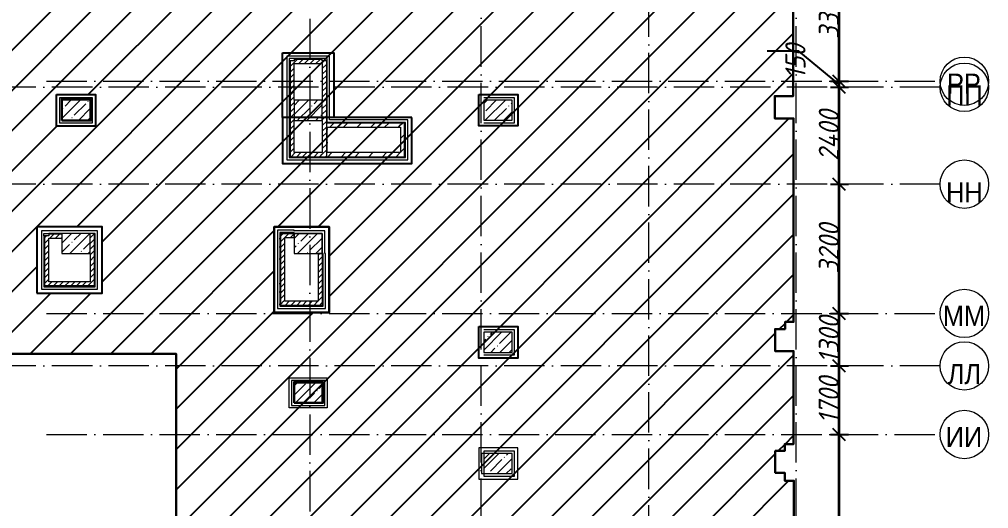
# Model space of a CAD drawing. Header units: millimetres. Extents: x -81576 to 1046824, y -248937 to 691537.
# Drawn here: x 846802 to 870811, y 434547 to 446663 of the extents above; entities that cross this region are included whole.
import ezdxf

# ---------------------------------------------------------------- set-up
doc = ezdxf.new("R2010")
doc.units = ezdxf.units.MM
doc.linetypes.add('50_200_ШТРИХ_1Т_ш5_п1_п1_', pattern=[1400, 1000, -200, 0, -200])
doc.layers.add('5.1) СКБ потолок', color=160, linetype='Continuous')
doc.layers.add('5.2) Окраска потолок', color=7, linetype='Continuous')
for name, color, linetype, lineweight in [('A-ANNO-DIMS', 7, 'Continuous', 9), ('A-WALL', 7, 'Continuous', 5), ('A-WALL-FNSH-1', 7, 'Continuous', 5), ('I-WALL', 7, 'Continuous', 5), ('S-COLS', 7, 'Continuous', 9), ('S-COLS-1', 7, 'Continuous', 5)]:
    doc.layers.add(name, color=color, linetype=linetype, lineweight=lineweight)
for name, color, linetype, lineweight, true_color in [('A-DETL-7', 7, 'Continuous', 20, 0x01a6fe), ('I-WALL-15', 7, 'Continuous', 5, 0x787878), ('Оси-1', 7, 'Continuous', 20, 0xaaaaaa), ('Оси-2', 7, 'Continuous', 9, 0xaaaaaa), ('Оси-3', 7, '50_200_ШТРИХ_1Т_ш5_п1_п1_', 9, 0xaaaaaa)]:
    doc.layers.add(name, color=color, linetype=linetype, lineweight=lineweight, true_color=true_color)
doc.styles.add('Arial', font='arial.ttf', dxfattribs={"width": 0.9, "height": 500})
doc.styles.add('ISOCPEUR_I_1', font='isocpeui.ttf', dxfattribs={"width": 0.9, "height": 500})
doc.dimstyles.new('ISO-2_5_0_9К_БОЛЬШОЙ', dxfattribs={"dimscale": 304.8, "dimtxt": 497.990588, "dimasz": 0.984252, "dimexe": 0.787402, "dimexo": 0, "dimgap": 0, "dimtad": 1, "dimdec": 0, "dimzin": 0, "dimdsep": 46, "dimtxsty": 'ISOCPEUR_I_1', "dimblk1": 'OBLIQUE', "dimblk2": 'OBLIQUE', "dimsah": 1, "dimcen": 0.09, "dimdle": 0.787402, "dimazin": 0, "dimtfac": 1, "dimtdec": 4, "dimtix": 1, "dimtmove": 0, "dimatfit": 3, "dimfxl": 1, "dimtvp": 1, "dimtolj": 1, "dimtzin": 0, "dimarcsym": 2})
doc.dimstyles.new('ISO-2_5_0_9К_БОЛЬШОЙ_1', dxfattribs={"dimscale": 304.8, "dimtxt": 497.990588, "dimasz": 0.984252, "dimexe": 0.787402, "dimexo": 0, "dimgap": 0, "dimtad": 1, "dimdec": 0, "dimzin": 0, "dimdsep": 46, "dimtxsty": 'ISOCPEUR_I_1', "dimblk1": 'OBLIQUE', "dimblk2": 'OBLIQUE', "dimsah": 1, "dimcen": 0.09, "dimdle": 0.787402, "dimazin": 0, "dimtfac": 1, "dimtdec": 4, "dimtix": 1, "dimtmove": 1, "dimatfit": 3, "dimfxl": 1, "dimtvp": 1, "dimtolj": 1, "dimtzin": 0, "dimarcsym": 2})
pattern_1 = [(45, (764756.32, 374282.53), (-228.0985, 228.0985), []), (45, (764984.42, 374282.53), (-228.0985, 228.0985), [403.225, -80.645, 6.706, -73.939])]
pattern_2 = [(0, (764756.32, 374282.53), (406.4, 101.6), [6.706, -298.094, 6.706, -298.094, -1625.6]), (0, (764756.32, 374282.53), (406.4, 101.6), [-609.6, 6.706, -602.894, 6.706, -298.094, -711.2]), (0, (764756.32, 374282.53), (406.4, 101.6), [-1524, 6.706, -196.494, 6.706, -501.294]), (120, (764908.72, 374333.33), (-291.18818, 301.15272), [6.706, -298.094, 6.706, -298.094, -1625.6]), (120, (764908.72, 374333.33), (-291.18818, 301.15272), [-609.6, 6.706, -602.894, 6.706, -298.094, -711.2]), (120, (764908.72, 374333.33), (-291.18818, 301.15272), [-1524, 6.706, -196.494, 6.706, -501.294]), (240, (764959.52, 374536.53), (-115.21182, -402.75272), [6.706, -298.094, 6.706, -298.094, -1625.6]), (240, (764959.52, 374536.53), (-115.21182, -402.75272), [-609.6, 6.706, -602.894, 6.706, -298.094, -711.2]), (240, (764959.52, 374536.53), (-115.21182, -402.75272), [-1524, 6.706, -196.494, 6.706, -501.294])]
pattern_3 = [(45, (764756.32, 374282.53), (-70.71068, 70.71068), [])]
pattern_4 = [(45, (764756.32, 374282.53), (-169.70563, 169.70563), [])]

# ---------------------------------------------------------------- blocks, each defined once
blk = doc.blocks.new('BSC_Колонна _Прямоугольная - 500х700-V240-АИ_План этажа_Стены_3')
at = {"layer": 'S-COLS-1'}
h = blk.add_hatch(dxfattribs=at)
h.set_pattern_fill('FP_168', color=256, style=0, pattern_type=2)
h.set_pattern_definition([(315, (-64381.04, 93900), (228.0985, 228.0985), []), (315, (-64381.04, 93671.9), (228.0985, 228.0985), [403.225, -80.645, 6.706, -73.939])])
h.paths.add_polyline_path([(-250, 350), (-250, -350), (250, -350), (250, 350), (-17, 350)])
for p, q in [((250, 350), (-250, 350)), ((-250, 350), (-250, -350)), ((250, -350), (250, 350)), ((-250, -350), (250, -350))]:
    blk.add_line(p, q, dxfattribs=at)
blk = doc.blocks.new('BSC_Колонна _Прямоугольная - 500х700-V241-АИ_План этажа_Стены_3')
at = {"layer": 'S-COLS-1'}
h = blk.add_hatch(dxfattribs=at)
h.set_pattern_fill('FP_169', color=256, style=0, pattern_type=2)
h.set_pattern_definition([(315, (-70131.04, 93900), (228.0985, 228.0985), []), (315, (-70131.04, 93671.9), (228.0985, 228.0985), [403.225, -80.645, 6.706, -73.939])])
h.paths.add_polyline_path([(-250, 350), (-250, -350), (250, -350), (250, 350), (-103, 350)])
for p, q in [((250, 350), (-250, 350)), ((-250, 350), (-250, -350)), ((250, -350), (250, 350)), ((-250, -350), (250, -350))]:
    blk.add_line(p, q, dxfattribs=at)
blk = doc.blocks.new('BSC_Колонна _Прямоугольная - 500х700-V252-АИ_План этажа_Стены_3')
at = {"layer": 'S-COLS-1'}
h = blk.add_hatch(dxfattribs=at)
h.set_pattern_fill('FP_180', color=256, style=0, pattern_type=2)
h.set_pattern_definition([(315, (-61381.04, 93900), (228.0985, 228.0985), []), (315, (-61381.04, 93671.9), (228.0985, 228.0985), [403.225, -80.645, 6.706, -73.939])])
h.paths.add_polyline_path([(-250, 350), (-250, -350), (250, -350), (250, 350), (152, 350)])
for p, q in [((250, 350), (-250, 350)), ((-250, 350), (-250, -350)), ((250, -350), (250, 350)), ((-250, -350), (250, -350))]:
    blk.add_line(p, q, dxfattribs=at)
blk = doc.blocks.new('BSC_Колонна _Прямоугольная - 500х700-V299-АИ_План этажа_Стены_3')
at = {"layer": 'S-COLS-1'}
h = blk.add_hatch(dxfattribs=at)
h.set_pattern_fill('FP_205', color=256, style=0, pattern_type=2)
h.set_pattern_definition([(315, (-66830.7, 83450), (228.0985, 228.0985), []), (315, (-66830.7, 83221.9), (228.0985, 228.0985), [403.225, -80.645, 6.706, -73.939])])
h.paths.add_polyline_path([(-250, 350), (-250, -350), (250, -350), (250, 350)])
for p, q in [((250, 350), (-250, 350)), ((-250, 350), (-250, -350)), ((250, -350), (250, 350)), ((-250, -350), (250, -350))]:
    blk.add_line(p, q, dxfattribs=at)
blk = doc.blocks.new('BSC_Колонна _Прямоугольная - 500х700-V301-АИ_План этажа_Стены_3')
at = {"layer": 'S-COLS-1'}
h = blk.add_hatch(dxfattribs=at)
h.set_pattern_fill('FP_207', color=256, style=0, pattern_type=2)
h.set_pattern_definition([(315, (-70130.7, 83450), (228.0985, 228.0985), []), (315, (-70130.7, 83221.9), (228.0985, 228.0985), [403.225, -80.645, 6.706, -73.939])])
h.paths.add_polyline_path([(-250, 234), (-250, -350), (250, -350), (250, 350), (-250, 350)])
for p, q in [((250, 350), (-250, 350)), ((-250, 350), (-250, -350)), ((250, -350), (250, 350)), ((-250, -350), (250, -350))]:
    blk.add_line(p, q, dxfattribs=at)
blk = doc.blocks.new('BSC_Колонна _Прямоугольная - 500х700-V302-АИ_План этажа_Стены_3')
at = {"layer": 'S-COLS-1'}
h = blk.add_hatch(dxfattribs=at)
h.set_pattern_fill('FP_208', color=256, style=0, pattern_type=2)
h.set_pattern_definition([(315, (-70130.7, 89200), (228.0985, 228.0985), []), (315, (-70130.7, 88971.9), (228.0985, 228.0985), [403.225, -80.645, 6.706, -73.939])])
h.paths.add_polyline_path([(-250, 350), (-250, -350), (250, -350), (250, 350), (-103, 350)])
for p, q in [((250, 350), (-250, 350)), ((-250, 350), (-250, -350)), ((250, -350), (250, 350)), ((-250, -350), (250, -350))]:
    blk.add_line(p, q, dxfattribs=at)
blk = doc.blocks.new('Ось сетки - Круг_Ø6_00__ISO-2_5_0_9K_-17386508-АИ_План этажа_Стены_3')
at = {"layer": 'Оси-1'}
blk.add_circle((0, 0), 3, dxfattribs=at)
blk = doc.blocks.new('_Oblique')
at = {"color": 0, "linetype": 'ByBlock', "lineweight": -2}
blk.add_line((-0.5, -0.5), (0.5, 0.5), dxfattribs=at)
blk = doc.blocks.new('*D2548')
at = {"layer": 'A-ANNO-DIMS', "color": 0, "lineweight": -2, "transparency": 16777216}
for p, q in [((867104, 430042), (867104, 436622)), ((866892, 436382), (867344, 436382)), ((866892, 430282), (867344, 430282))]:
    blk.add_line(p, q, dxfattribs=at)
at = {"layer": 'Defpoints', "color": 0, "transparency": 16777216}
for p in [(866892, 436382), (867104, 436382), (866892, 430282)]:
    blk.add_point(p, dxfattribs=at)
at = {"layer": 'A-ANNO-DIMS', "color": 0, "lineweight": -2, "transparency": 16777216, "xscale": 300, "yscale": 300, "zscale": 300}
for p, rotation in [((867104, 436382), 90), ((867104, 430282), 270)]:
    blk.add_blockref('_Oblique', p, dxfattribs=dict(at, rotation=rotation))
at = {"layer": 'A-ANNO-DIMS', "color": 0, "transparency": 16777216, "insert": (866854, 433332), "char_height": 500, "width": 1402.04, "attachment_point": 5, "rotation": 90, "style": 'ISOCPEUR_I_1'}
blk.add_mtext('\\A1;6100', dxfattribs=at)
blk = doc.blocks.new('*D2549')
at = {"layer": 'A-ANNO-DIMS', "color": 0, "lineweight": -2, "transparency": 16777216}
for p, q in [((867104, 436142), (867104, 438322)), ((866892, 438082), (867344, 438082)), ((866892, 436382), (867344, 436382))]:
    blk.add_line(p, q, dxfattribs=at)
at = {"layer": 'Defpoints', "color": 0, "transparency": 16777216}
for p in [(866892, 438082), (867104, 438082), (866892, 436382)]:
    blk.add_point(p, dxfattribs=at)
at = {"layer": 'A-ANNO-DIMS', "color": 0, "lineweight": -2, "transparency": 16777216, "xscale": 300, "yscale": 300, "zscale": 300}
for p, rotation in [((867104, 438082), 90), ((867104, 436382), 270)]:
    blk.add_blockref('_Oblique', p, dxfattribs=dict(at, rotation=rotation))
at = {"layer": 'A-ANNO-DIMS', "color": 0, "transparency": 16777216, "insert": (866851, 437232), "char_height": 500, "width": 1402.04, "attachment_point": 5, "rotation": 90, "style": 'ISOCPEUR_I_1'}
blk.add_mtext('\\A1;1700', dxfattribs=at)
blk = doc.blocks.new('*D2550')
at = {"layer": 'A-ANNO-DIMS', "color": 0, "lineweight": -2, "transparency": 16777216}
for p, q in [((867104, 437842), (867104, 439622)), ((866892, 439382), (867344, 439382)), ((866892, 438082), (867344, 438082))]:
    blk.add_line(p, q, dxfattribs=at)
at = {"layer": 'Defpoints', "color": 0, "transparency": 16777216}
for p in [(866892, 439382), (867104, 439382), (866892, 438082)]:
    blk.add_point(p, dxfattribs=at)
at = {"layer": 'A-ANNO-DIMS', "color": 0, "lineweight": -2, "transparency": 16777216, "xscale": 300, "yscale": 300, "zscale": 300}
for p, rotation in [((867104, 439382), 90), ((867104, 438082), 270)]:
    blk.add_blockref('_Oblique', p, dxfattribs=dict(at, rotation=rotation))
at = {"layer": 'A-ANNO-DIMS', "color": 0, "transparency": 16777216, "insert": (866854, 438732), "char_height": 500, "width": 1402.04, "attachment_point": 5, "rotation": 90, "style": 'ISOCPEUR_I_1'}
blk.add_mtext('\\A1;1300', dxfattribs=at)
blk = doc.blocks.new('*D2551')
at = {"layer": 'A-ANNO-DIMS', "color": 0, "lineweight": -2, "transparency": 16777216}
for p, q in [((867104, 439142), (867104, 442822)), ((866892, 442582), (867344, 442582)), ((866892, 439382), (867344, 439382))]:
    blk.add_line(p, q, dxfattribs=at)
at = {"layer": 'Defpoints', "color": 0, "transparency": 16777216}
for p in [(866892, 442582), (867104, 442582), (866892, 439382)]:
    blk.add_point(p, dxfattribs=at)
at = {"layer": 'A-ANNO-DIMS', "color": 0, "lineweight": -2, "transparency": 16777216, "xscale": 300, "yscale": 300, "zscale": 300}
for p, rotation in [((867104, 442582), 90), ((867104, 439382), 270)]:
    blk.add_blockref('_Oblique', p, dxfattribs=dict(at, rotation=rotation))
at = {"layer": 'A-ANNO-DIMS', "color": 0, "transparency": 16777216, "insert": (866854, 440982), "char_height": 500, "width": 1516.96, "attachment_point": 5, "rotation": 90, "style": 'ISOCPEUR_I_1'}
blk.add_mtext('\\A1;3200', dxfattribs=at)
blk = doc.blocks.new('*D2552')
at = {"layer": 'A-ANNO-DIMS', "color": 0, "lineweight": -2, "transparency": 16777216}
for p, q in [((867104, 442342), (867104, 445222)), ((866892, 444982), (867344, 444982)), ((866892, 442582), (867344, 442582))]:
    blk.add_line(p, q, dxfattribs=at)
at = {"layer": 'Defpoints', "color": 0, "transparency": 16777216}
for p in [(866892, 444982), (867104, 444982), (866892, 442582)]:
    blk.add_point(p, dxfattribs=at)
at = {"layer": 'A-ANNO-DIMS', "color": 0, "lineweight": -2, "transparency": 16777216, "xscale": 300, "yscale": 300, "zscale": 300}
for p, rotation in [((867104, 444982), 90), ((867104, 442582), 270)]:
    blk.add_blockref('_Oblique', p, dxfattribs=dict(at, rotation=rotation))
at = {"layer": 'A-ANNO-DIMS', "color": 0, "transparency": 16777216, "insert": (866854, 443782), "char_height": 500, "width": 1562.92, "attachment_point": 5, "rotation": 90, "style": 'ISOCPEUR_I_1'}
blk.add_mtext('\\A1;2400', dxfattribs=at)
blk = doc.blocks.new('*D2553')
at = {"layer": 'A-ANNO-DIMS', "color": 0, "lineweight": -2, "transparency": 16777216}
for p, q in [((866110, 445879), (865330, 445879)), ((867104, 445057), (866110, 445879)), ((867104, 444742), (867104, 445372)), ((866892, 445132), (867344, 445132)), ((866892, 444982), (867344, 444982))]:
    blk.add_line(p, q, dxfattribs=at)
at = {"layer": 'Defpoints', "color": 0, "transparency": 16777216}
for p in [(866892, 445132), (867104, 445132), (866892, 444982)]:
    blk.add_point(p, dxfattribs=at)
at = {"layer": 'A-ANNO-DIMS', "color": 0, "lineweight": -2, "transparency": 16777216, "xscale": 300, "yscale": 300, "zscale": 300}
for p, rotation in [((867104, 445132), 90), ((867104, 444982), 270)]:
    blk.add_blockref('_Oblique', p, dxfattribs=dict(at, rotation=rotation))
at = {"layer": 'A-ANNO-DIMS', "color": 0, "transparency": 16777216, "insert": (865776, 445190), "char_height": 500, "width": 1022.8, "attachment_point": 1, "rotation": 90, "line_spacing_factor": 1.149209, "style": 'ISOCPEUR_I_1'}
blk.add_mtext('\\A1;150', dxfattribs=at)
blk = doc.blocks.new('*D2554')
at = {"layer": 'A-ANNO-DIMS', "color": 0, "lineweight": -2, "transparency": 16777216}
for p, q in [((867104, 444892), (867104, 448722)), ((866892, 448482), (867344, 448482)), ((866892, 445132), (867344, 445132))]:
    blk.add_line(p, q, dxfattribs=at)
at = {"layer": 'Defpoints', "color": 0, "transparency": 16777216}
for p in [(866892, 448482), (867104, 448482), (866892, 445132)]:
    blk.add_point(p, dxfattribs=at)
at = {"layer": 'A-ANNO-DIMS', "color": 0, "lineweight": -2, "transparency": 16777216, "xscale": 300, "yscale": 300, "zscale": 300}
for p, rotation in [((867104, 448482), 90), ((867104, 445132), 270)]:
    blk.add_blockref('_Oblique', p, dxfattribs=dict(at, rotation=rotation))
at = {"layer": 'A-ANNO-DIMS', "color": 0, "transparency": 16777216, "insert": (866854, 446807), "char_height": 500, "width": 1516.96, "attachment_point": 5, "rotation": 90, "style": 'ISOCPEUR_I_1'}
blk.add_mtext('\\A1;3350', dxfattribs=at)

msp = doc.modelspace()

# ---------------------------------------------------------------- hatches: boundary and pattern name
at = {"layer": '5.1) СКБ потолок', "transparency": 33554687}
h = msp.add_hatch(dxfattribs=at)
h.set_pattern_fill('ANSI31', color=256, scale=222)
h.paths.add_polyline_path([(865978.9, 444212.2), (865513.9, 444212.2), (865513.9, 444762.2), (865973.9, 444762.2), (865973.9, 447502.2), (865545.9, 447502.2), (865376.2, 447671.9), (865376.2, 448361.9), (865531.8, 448517.5), (865951.8, 448517.5), (865951.8, 453347.5), (865521.8, 453347.5), (865359.2, 453510.1), (865359.2, 454235.1), (865511.2, 454387.1), (865946.2, 454387.1), (865946.2, 456137.1), (865701.2, 456137.1), (865701.2, 456382.1), (858730.6, 456382.1), (858730.6, 456172.1), (858190.6, 456172.1), (858190.6, 458622.1), (858210.6, 458622.1), (858390.6, 458622.1), (858390.6, 460209.1), (858190.6, 460209.1), (857960.6, 460209.1), (857960.6, 460439.1), (854260.6, 460439.1), (854260.6, 460183.1), (853736.6, 460183.1), (853736.6, 460446.1), (848386.6, 460446.1), (848386.6, 457229.1), (848516.6, 457229.1), (848516.6, 456689.1), (848381.6, 456689.1), (848388.4, 454606.1), (849686.6, 454606.1), (849686.6, 453108.1), (848511.6, 453108.1), (848511.6, 452583.1), (848498.6, 452583.1), (848368.6, 452583.1), (848368.6, 450757.1), (848498.6, 450757.1), (848498.6, 450232.1), (842537.6, 450232.1), (842537.6, 445311.1), (843079.6, 445311.1), (843079.6, 444754.1), (842537.6, 444754.1), (842537.6, 442122.1), (842359.6, 442122.1), (839728.6, 442122.1), (839728.6, 441992.1), (839728.6, 439199.1), (839732.2, 439047.2), (839913.5, 439051.6), (839913.5, 438381.6), (850683.5, 438381.6), (850683.5, 430287.2), (865988.3, 430287.2), (865988.3, 435237.2), (865763.3, 435237.2), (865761.9, 435437.2), (865526.3, 435437.2), (865524.9, 435437.2), (865524.9, 435977.2), (865526.3, 435977.2), (865759.9, 435977.2), (865759.9, 436147.2), (865979.9, 436147.2), (865979.9, 438447.2), (865523.9, 438447.2), (865523.9, 438992.2), (865768.9, 438992.2), (865768.9, 439172.2), (865978.9, 439172.2)])
h.paths.add_polyline_path([(847232.3, 441526.1), (848852.3, 441526.1), (848852.3, 439883.2), (847232.3, 439883.2)], flags=16)
h.paths.add_polyline_path([(847351.3, 441423.2), (848736.3, 441423.2), (848736.3, 439983.2), (847351.3, 439983.2)], flags=0)
h.paths.add_polyline_path([(847411.3, 441363.2), (847531.3, 441363.2), (847856.3, 441363.2), (848556.3, 441363.2), (848676.3, 441363.2), (848676.3, 440043.2), (847411.3, 440043.2), (847411.3, 441303.2)], flags=0)
h.paths.add_polyline_path([(847724.7, 444021.1), (847724.7, 444801.1), (848684.7, 444801.1), (848684.7, 444021.1)], flags=16)
h.paths.add_polyline_path([(847856.3, 440863.2), (848556.3, 440863.2), (848556.3, 440163.2), (847531.3, 440163.2), (847531.3, 441243.2), (847856.3, 441243.2)], flags=0)
h.paths.add_polyline_path([(847796.3, 444103.2), (847796.3, 444723.2), (848616.3, 444723.2), (848616.3, 444103.2)], flags=0)
h.paths.add_polyline_path([(847856.3, 444163.2), (847856.3, 444715.2), (848584.3, 444715.2), (848584.3, 444163.2)], flags=0)
h.paths.add_polyline_path([(847856.3, 444163.2), (847856.3, 444663.2), (848556.3, 444663.2), (848556.3, 444163.2)], flags=0)
h.paths.add_polyline_path([(843079.6, 442001.1), (843079.6, 441456.1), (842359.6, 441456.1), (842359.6, 442001.1)], flags=16)
h.paths.add_polyline_path([(853115.8, 441526.1), (854475.8, 441526.1), (854475.8, 439406.1), (853115.8, 439406.1)], flags=16)
h.paths.add_polyline_path([(853322.5, 443093.6), (853322.5, 444233.6), (853322.5, 445833.6), (854592.5, 445833.6), (854592.5, 444233.6), (856522.5, 444233.6), (856522.5, 443093.6)], flags=16)
h.paths.add_polyline_path([(853322.5, 443093.6), (853322.5, 445833.6), (854592.5, 445833.6), (854592.5, 444233.6), (856522.5, 444233.6), (856522.5, 443093.6)], flags=16)
h.paths.add_polyline_path([(853194.8, 441443.2), (853606.3, 441443.2), (854366.3, 441423.2), (854366.3, 440863.2), (854386.3, 440863.2), (854386.3, 439500.7), (853194.8, 439500.7)], flags=0)
h.paths.add_polyline_path([(853254.8, 441383.2), (853606.3, 441383.2), (854306.3, 441363.2), (854306.3, 440863.2), (854326.3, 440863.2), (854326.3, 439560.7), (853254.8, 439560.7)], flags=0)
h.paths.add_polyline_path([(853274.8, 441363.2), (854306.3, 441363.2), (854306.3, 439580.7), (853274.8, 439580.7)], flags=0)
h.paths.add_polyline_path([(853426.3, 443183.2), (853426.3, 445753.6), (854486.3, 445753.6), (854486.3, 444173.6), (856426.3, 444173.6), (856426.3, 443183.2)], flags=0)
h.paths.add_polyline_path([(853486.3, 443243.2), (853486.3, 445693.6), (854426.3, 445693.6), (854426.3, 444113.6), (856366.3, 444113.6), (856366.3, 443243.2), (854406.3, 443243.2)], flags=0)
h.paths.add_polyline_path([(853506.3, 443263.2), (853506.3, 445633.6), (853606.3, 445633.6), (853606.3, 445673.6), (854306.3, 445673.6), (854306.3, 445633.6), (854406.3, 445633.6), (854406.3, 444093.6), (856346.3, 444093.6), (856346.3, 443263.2)], flags=0)
h.paths.add_polyline_path([(853374.8, 441263.2), (853606.3, 441263.2), (853606.3, 440863.2), (854206.3, 440863.2), (854206.3, 439680.7), (853374.8, 439680.7)], flags=0)
h.paths.add_polyline_path([(853606.3, 443363.2), (853606.3, 444163.2), (853606.3, 444663.2), (853606.3, 445573.6), (854306.3, 445573.6), (854306.3, 444663.2), (854306.3, 444163.2), (854306.3, 443363.2)], flags=0)
h.paths.add_polyline_path([(854426.3, 443993.6), (856246.3, 443993.6), (856246.3, 443363.2), (854426.3, 443363.2)], flags=0)
h.paths.add_polyline_path([(866601.3, 444928.2), (866601.3, 446094.2), (865401.3, 446094.2), (865401.3, 444928.2)], flags=9)
at = {"layer": '5.2) Окраска потолок', "transparency": 33554687}
h = msp.add_hatch(dxfattribs=at)
h.set_pattern_fill('ANSI31', color=256, scale=222)
h.paths.add_polyline_path([(865978.9, 444212.2), (865513.9, 444212.2), (865513.9, 444762.2), (865973.9, 444762.2), (865973.9, 447502.2), (865545.9, 447502.2), (865376.2, 447671.9), (865376.2, 448361.9), (865531.8, 448517.5), (865951.8, 448517.5), (865951.8, 453347.5), (865521.8, 453347.5), (865359.2, 453510.1), (865359.2, 454235.1), (865511.2, 454387.1), (865946.2, 454387.1), (865946.2, 456137.1), (865701.2, 456137.1), (865701.2, 456382.1), (858730.6, 456382.1), (858730.6, 456172.1), (858190.6, 456172.1), (858190.6, 458622.1), (858210.6, 458622.1), (858390.6, 458622.1), (858390.6, 460209.1), (858190.6, 460209.1), (857960.6, 460209.1), (857960.6, 460439.1), (854260.6, 460439.1), (854260.6, 460183.1), (853736.6, 460183.1), (853736.6, 460446.1), (848386.6, 460446.1), (848386.6, 457229.1), (848516.6, 457229.1), (848516.6, 456689.1), (848381.6, 456689.1), (848388.4, 454606.1), (849686.6, 454606.1), (849686.6, 453108.1), (848511.6, 453108.1), (848511.6, 452583.1), (848498.6, 452583.1), (848368.6, 452583.1), (848368.6, 450757.1), (848498.6, 450757.1), (848498.6, 450232.1), (842537.6, 450232.1), (842537.6, 445311.1), (843079.6, 445311.1), (843079.6, 444754.1), (842537.6, 444754.1), (842537.6, 442122.1), (842359.6, 442122.1), (839728.6, 442122.1), (839728.6, 441992.1), (839728.6, 439199.1), (839732.2, 439047.2), (839913.5, 439051.6), (839913.5, 438381.6), (850683.5, 438381.6), (850683.5, 430287.2), (865988.3, 430287.2), (865988.3, 435237.2), (865763.3, 435237.2), (865761.9, 435437.2), (865526.3, 435437.2), (865524.9, 435437.2), (865524.9, 435977.2), (865526.3, 435977.2), (865759.9, 435977.2), (865759.9, 436147.2), (865979.9, 436147.2), (865979.9, 438447.2), (865523.9, 438447.2), (865523.9, 438992.2), (865768.9, 438992.2), (865768.9, 439172.2), (865978.9, 439172.2)])
h.paths.add_polyline_path([(847232.3, 441526.1), (848852.3, 441526.1), (848852.3, 439883.2), (847232.3, 439883.2)], flags=16)
h.paths.add_polyline_path([(847351.3, 441423.2), (848736.3, 441423.2), (848736.3, 439983.2), (847351.3, 439983.2)], flags=0)
h.paths.add_polyline_path([(847411.3, 441363.2), (847531.3, 441363.2), (847856.3, 441363.2), (848556.3, 441363.2), (848676.3, 441363.2), (848676.3, 440043.2), (847411.3, 440043.2), (847411.3, 441303.2)], flags=0)
h.paths.add_polyline_path([(847724.7, 444021.1), (847724.7, 444801.1), (848684.7, 444801.1), (848684.7, 444021.1)], flags=16)
h.paths.add_polyline_path([(847856.3, 440863.2), (848556.3, 440863.2), (848556.3, 440163.2), (847531.3, 440163.2), (847531.3, 441243.2), (847856.3, 441243.2)], flags=0)
h.paths.add_polyline_path([(847796.3, 444103.2), (847796.3, 444723.2), (848616.3, 444723.2), (848616.3, 444103.2)], flags=0)
h.paths.add_polyline_path([(847856.3, 444163.2), (847856.3, 444715.2), (848584.3, 444715.2), (848584.3, 444163.2)], flags=0)
h.paths.add_polyline_path([(847856.3, 444163.2), (847856.3, 444663.2), (848556.3, 444663.2), (848556.3, 444163.2)], flags=0)
h.paths.add_polyline_path([(843079.6, 442001.1), (843079.6, 441456.1), (842359.6, 441456.1), (842359.6, 442001.1)], flags=16)
h.paths.add_polyline_path([(853115.8, 441526.1), (854475.8, 441526.1), (854475.8, 439406.1), (853115.8, 439406.1)], flags=16)
h.paths.add_polyline_path([(853322.5, 443093.6), (853322.5, 444233.6), (853322.5, 445833.6), (854592.5, 445833.6), (854592.5, 444233.6), (856522.5, 444233.6), (856522.5, 443093.6)], flags=16)
h.paths.add_polyline_path([(853322.5, 443093.6), (853322.5, 445833.6), (854592.5, 445833.6), (854592.5, 444233.6), (856522.5, 444233.6), (856522.5, 443093.6)], flags=16)
h.paths.add_polyline_path([(853194.8, 441443.2), (853606.3, 441443.2), (854366.3, 441423.2), (854366.3, 440863.2), (854386.3, 440863.2), (854386.3, 439500.7), (853194.8, 439500.7)], flags=0)
h.paths.add_polyline_path([(853254.8, 441383.2), (853606.3, 441383.2), (854306.3, 441363.2), (854306.3, 440863.2), (854326.3, 440863.2), (854326.3, 439560.7), (853254.8, 439560.7)], flags=0)
h.paths.add_polyline_path([(853274.8, 441363.2), (854306.3, 441363.2), (854306.3, 439580.7), (853274.8, 439580.7)], flags=0)
h.paths.add_polyline_path([(853426.3, 443183.2), (853426.3, 445753.6), (854486.3, 445753.6), (854486.3, 444173.6), (856426.3, 444173.6), (856426.3, 443183.2)], flags=0)
h.paths.add_polyline_path([(853486.3, 443243.2), (853486.3, 445693.6), (854426.3, 445693.6), (854426.3, 444113.6), (856366.3, 444113.6), (856366.3, 443243.2), (854406.3, 443243.2)], flags=0)
h.paths.add_polyline_path([(853506.3, 443263.2), (853506.3, 445633.6), (853606.3, 445633.6), (853606.3, 445673.6), (854306.3, 445673.6), (854306.3, 445633.6), (854406.3, 445633.6), (854406.3, 444093.6), (856346.3, 444093.6), (856346.3, 443263.2)], flags=0)
h.paths.add_polyline_path([(853374.8, 441263.2), (853606.3, 441263.2), (853606.3, 440863.2), (854206.3, 440863.2), (854206.3, 439680.7), (853374.8, 439680.7)], flags=0)
h.paths.add_polyline_path([(853606.3, 443363.2), (853606.3, 444163.2), (853606.3, 444663.2), (853606.3, 445573.6), (854306.3, 445573.6), (854306.3, 444663.2), (854306.3, 444163.2), (854306.3, 443363.2)], flags=0)
h.paths.add_polyline_path([(854426.3, 443993.6), (856246.3, 443993.6), (856246.3, 443363.2), (854426.3, 443363.2)], flags=0)
h.paths.add_polyline_path([(866601.3, 444928.2), (866601.3, 446094.2), (865401.3, 446094.2), (865401.3, 444928.2)], flags=9)
at = {"layer": 'I-WALL', "true_color": 0x000000}
h = msp.add_hatch(dxfattribs=at)
h.set_pattern_fill('FP_5', color=18, style=0, pattern_type=2)
h.set_pattern_definition(pattern_3)
h.paths.add_polyline_path([(853506.3, 443363.2), (853606.3, 443363.2), (853606.3, 445633.6), (853506.3, 445633.6), (853506.3, 444310.2)])
h = msp.add_hatch(dxfattribs=at)
h.set_pattern_fill('FP_5', color=18, style=0, pattern_type=2)
h.set_pattern_definition(pattern_3)
h.paths.add_polyline_path([(854306.3, 445573.6), (854306.3, 445673.6), (853606.3, 445673.6), (853606.3, 445573.6)])
h = msp.add_hatch(dxfattribs=at)
h.set_pattern_fill('FP_5', color=18, style=0, pattern_type=2)
h.set_pattern_definition(pattern_3)
h.paths.add_polyline_path([(854406.3, 443263.2), (854406.3, 445633.6), (854306.3, 445633.6), (854306.3, 443263.2)])
h = msp.add_hatch(dxfattribs=at)
h.set_pattern_fill('FP_4', color=18, style=0, pattern_type=2)
h.set_pattern_definition(pattern_4)
h.paths.add_polyline_path([(856246.3, 443993.6), (856246.3, 444093.6), (854406.3, 444093.6), (854406.3, 443993.6), (854650.7, 443993.6)])
h = msp.add_hatch(dxfattribs=at)
h.set_pattern_fill('FP_4', color=18, style=0, pattern_type=2)
h.set_pattern_definition(pattern_4)
h.paths.add_polyline_path([(856346.3, 443363.2), (856346.3, 444093.6), (856246.3, 444093.6), (856246.3, 443363.2), (856320.3, 443363.2)])
h = msp.add_hatch(dxfattribs=at)
h.set_pattern_fill('FP_5', color=18, style=0, pattern_type=2)
h.set_pattern_definition(pattern_3)
h.paths.add_polyline_path([(854306.3, 443263.2), (854306.3, 443363.2), (853506.3, 443363.2), (853506.3, 443263.2), (853815.8, 443263.2)])
h = msp.add_hatch(dxfattribs=at)
h.set_pattern_fill('FP_4', color=18, style=0, pattern_type=2)
h.set_pattern_definition(pattern_4)
h.paths.add_polyline_path([(856346.3, 443263.2), (856346.3, 443363.2), (854406.3, 443363.2), (854406.3, 443263.2), (856320.3, 443263.2)])
h = msp.add_hatch(dxfattribs=at)
h.set_pattern_fill('FP_5', color=18, style=0, pattern_type=2)
h.set_pattern_definition(pattern_3)
h.paths.add_polyline_path([(847431.3, 440063.2), (847531.3, 440063.2), (847531.3, 441303.2), (847431.3, 441303.2)])
h = msp.add_hatch(dxfattribs=at)
h.set_pattern_fill('FP_5', color=18, style=0, pattern_type=2)
h.set_pattern_definition(pattern_3)
h.paths.add_polyline_path([(847531.3, 441243.2), (847856.3, 441243.2), (847856.3, 441343.2), (847531.3, 441343.2), (847531.3, 441303.2)])
h = msp.add_hatch(dxfattribs=at)
h.set_pattern_fill('FP_5', color=18, style=0, pattern_type=2)
h.set_pattern_definition(pattern_3)
h.paths.add_polyline_path([(848656.3, 440063.2), (848656.3, 441363.2), (848556.3, 441363.2), (848556.3, 440063.2)])
h = msp.add_hatch(dxfattribs=at)
h.set_pattern_fill('FP_5', color=18, style=0, pattern_type=2)
h.set_pattern_definition(pattern_3)
h.paths.add_polyline_path([(853606.3, 441263.2), (853606.3, 441363.2), (853274.8, 441363.2), (853274.8, 441263.2), (853374.8, 441263.2)])
h = msp.add_hatch(dxfattribs=at)
h.set_pattern_fill('FP_5', color=18, style=0, pattern_type=2)
h.set_pattern_definition(pattern_3)
h.paths.add_polyline_path([(853374.8, 439680.7), (853374.8, 441263.2), (853274.8, 441263.2), (853274.8, 439680.7)])
h = msp.add_hatch(dxfattribs=at)
h.set_pattern_fill('FP_5', color=18, style=0, pattern_type=2)
h.set_pattern_definition(pattern_3)
h.paths.add_polyline_path([(854306.3, 439580.7), (854306.3, 440863.2), (854206.3, 440863.2), (854206.3, 439580.7)])
h = msp.add_hatch(dxfattribs=at)
h.set_pattern_fill('FP_5', color=18, style=0, pattern_type=2)
h.set_pattern_definition(pattern_3)
h.paths.add_polyline_path([(847531.3, 440063.2), (848556.3, 440063.2), (848556.3, 440163.2), (847531.3, 440163.2)])
h = msp.add_hatch(dxfattribs=at)
h.set_pattern_fill('FP_5', color=18, style=0, pattern_type=2)
h.set_pattern_definition(pattern_3)
h.paths.add_polyline_path([(853274.8, 439580.7), (854206.3, 439580.7), (854206.3, 439680.7), (853274.8, 439680.7)])
at = {"layer": 'I-WALL-15', "true_color": 0x000000}
h = msp.add_hatch(dxfattribs=at)
h.set_pattern_fill('FP_3', color=18, style=0, pattern_type=2)
h.set_pattern_definition(pattern_2)
h.paths.add_polyline_path([(853506.3, 443263.2), (853506.3, 445633.6), (853486.3, 445633.6), (853486.3, 443263.2)])
h = msp.add_hatch(dxfattribs=at)
h.set_pattern_fill('FP_3', color=18, style=0, pattern_type=2)
h.set_pattern_definition(pattern_2)
h.paths.add_polyline_path([(854306.3, 445673.6), (854306.3, 445693.6), (853606.3, 445693.6), (853606.3, 445673.6)])
h = msp.add_hatch(dxfattribs=at)
h.set_pattern_fill('FP_3', color=18, style=0, pattern_type=2)
h.set_pattern_definition(pattern_2)
h.paths.add_polyline_path([(854406.3, 443243.2), (854426.3, 443243.2), (854426.3, 443263.2), (854406.3, 443263.2)])
h.paths.add_polyline_path([(854426.3, 443363.2), (854426.3, 443993.6), (854406.3, 443993.6), (854406.3, 443363.2)])
h.paths.add_polyline_path([(854426.3, 444093.6), (854426.3, 445633.6), (854406.3, 445633.6), (854406.3, 444093.6)])
h = msp.add_hatch(dxfattribs=at)
h.set_pattern_fill('FP_3', color=18, style=0, pattern_type=2)
h.set_pattern_definition(pattern_2)
h.paths.add_polyline_path([(856346.3, 444093.6), (856346.3, 444113.6), (854426.3, 444113.6), (854426.3, 444093.6), (856320.3, 444093.6)])
h = msp.add_hatch(dxfattribs=at)
h.set_pattern_fill('FP_3', color=18, style=0, pattern_type=2)
h.set_pattern_definition(pattern_2)
h.paths.add_polyline_path([(856346.3, 443263.2), (856366.3, 443263.2), (856366.3, 444113.6), (856346.3, 444113.6), (856346.3, 443363.2)])
h = msp.add_hatch(dxfattribs=at)
h.set_pattern_fill('FP_3', color=18, style=0, pattern_type=2)
h.set_pattern_definition(pattern_2)
h.paths.add_polyline_path([(854306.3, 443243.2), (854406.3, 443243.2), (854406.3, 443263.2), (853486.3, 443263.2), (853486.3, 443243.2), (853815.8, 443243.2)])
h = msp.add_hatch(dxfattribs=at)
h.set_pattern_fill('FP_3', color=18, style=0, pattern_type=2)
h.set_pattern_definition(pattern_2)
h.paths.add_polyline_path([(856366.3, 443243.2), (856366.3, 443263.2), (854426.3, 443263.2), (854426.3, 443243.2), (856320.3, 443243.2)])
h = msp.add_hatch(dxfattribs=at)
h.set_pattern_fill('FP_3', color=18, style=0, pattern_type=2)
h.set_pattern_definition(pattern_2)
h.paths.add_polyline_path([(847431.3, 440043.2), (847431.3, 441303.2), (847411.3, 441303.2), (847411.3, 440043.2)])
h = msp.add_hatch(dxfattribs=at)
h.set_pattern_fill('FP_3', color=18, style=0, pattern_type=2)
h.set_pattern_definition(pattern_2)
h.paths.add_polyline_path([(847856.3, 441343.2), (847856.3, 441363.2), (847531.3, 441363.2), (847531.3, 441343.2)])
h = msp.add_hatch(dxfattribs=at)
h.set_pattern_fill('FP_3', color=18, style=0, pattern_type=2)
h.set_pattern_definition(pattern_2)
h.paths.add_polyline_path([(848676.3, 440043.2), (848676.3, 441363.2), (848656.3, 441363.2), (848656.3, 440043.2)])
h = msp.add_hatch(dxfattribs=at)
h.set_pattern_fill('FP_3', color=18, style=0, pattern_type=2)
h.set_pattern_definition(pattern_2)
h.paths.add_polyline_path([(853606.3, 441363.2), (853606.3, 441383.2), (853254.8, 441383.2), (853254.8, 441363.2), (853274.8, 441363.2)])
h = msp.add_hatch(dxfattribs=at)
h.set_pattern_fill('FP_3', color=18, style=0, pattern_type=2)
h.set_pattern_definition(pattern_2)
h.paths.add_polyline_path([(853254.8, 439580.7), (853274.8, 439580.7), (853274.8, 441363.2), (853254.8, 441363.2), (853254.8, 439680.7)])
h = msp.add_hatch(dxfattribs=at)
h.set_pattern_fill('FP_3', color=18, style=0, pattern_type=2)
h.set_pattern_definition(pattern_2)
h.paths.add_polyline_path([(854326.3, 439560.7), (854326.3, 440863.2), (854306.3, 440863.2), (854306.3, 439560.7)])
h = msp.add_hatch(dxfattribs=at)
h.set_pattern_fill('FP_3', color=18, style=0, pattern_type=2)
h.set_pattern_definition(pattern_2)
h.paths.add_polyline_path([(848556.3, 440043.2), (848656.3, 440043.2), (848656.3, 440063.2), (847431.3, 440063.2), (847431.3, 440043.2), (847972.1, 440043.2)])
h = msp.add_hatch(dxfattribs=at)
h.set_pattern_fill('FP_3', color=18, style=0, pattern_type=2)
h.set_pattern_definition(pattern_2)
h.paths.add_polyline_path([(854306.3, 439560.7), (854306.3, 439580.7), (853254.8, 439580.7), (853254.8, 439560.7), (854206.3, 439560.7)])
at = {"layer": 'S-COLS-1', "true_color": 0x000000}
h = msp.add_hatch(dxfattribs=at)
h.set_pattern_fill('FP_1', color=18, style=0, pattern_type=2)
h.set_pattern_definition(pattern_1)
h.paths.add_polyline_path([(853606.3, 440863.2), (854306.3, 440863.2), (854306.3, 441363.2), (853606.3, 441363.2)])
h = msp.add_hatch(dxfattribs=at)
h.set_pattern_fill('FP_1', color=18, style=0, pattern_type=2)
h.set_pattern_definition(pattern_1)
h.paths.add_polyline_path([(853606.3, 437163.2), (854306.3, 437163.2), (854306.3, 437663.2), (853606.3, 437663.2)])

# ---------------------------------------------------------------- linework, layer by layer
at = {"lineweight": 30}
for points in [[(865526.3, 435977.2), (865526.3, 435437.2), (865763.3, 435437.2), (865763.3, 435237.2), (865988.3, 435237.2), (865763.3, 435237.2), (865761.9, 435437.2), (865524.9, 435437.2), (865524.9, 435977.2), (865759.9, 435977.2), (865759.9, 436147.2), (865979.9, 436147.2), (865979.9, 438447.2), (865523.9, 438447.2), (865523.9, 438992.2), (865768.9, 438992.2), (865768.9, 439172.2), (865978.9, 439172.2), (865978.9, 444212.2), (865513.9, 444212.2), (865513.9, 444762.2), (865973.9, 444762.2), (865973.9, 447502.2)], [(839728.6, 439047.1), (839913.5, 439051.6), (839913.5, 438381.6), (850683.5, 438381.6), (850683.5, 430287.2), (865988.3, 430287.2), (865988.3, 435237.2)]]:
    msp.add_lwpolyline(points, dxfattribs=at)
at = {"color": 18, "lineweight": 30, "true_color": 0x000000}
for points in [[(847856.3, 444163.2), (848584.3, 444163.2), (848584.3, 444715.2), (847856.3, 444715.2)], [(853606.3, 437163.2), (854326.3, 437163.2), (854326.3, 437683.2), (853606.3, 437683.2)]]:
    msp.add_lwpolyline(points, close=True, dxfattribs=at)
for points in [[(858185.9, 444803.6), (859146.3, 444803.6), (859146.3, 444023.6), (858185.9, 444023.6)], [(853115.8, 439406.1), (854475.8, 439406.1), (854475.8, 441526.1), (853115.8, 441526.1)], [(858185.9, 439053.6), (859146.3, 439053.6), (859146.3, 438273.6), (858185.9, 438273.6)]]:
    msp.add_lwpolyline(points, close=True)
at = {"layer": '5.1) СКБ потолок'}
for points in [[(838156, 424142.8), (867118.3, 424142.8), (867118.3, 462724.1), (838156, 462724.1)], [(853322.5, 445833.6), (854592.5, 445833.6), (854592.5, 444233.6), (853322.5, 444233.6)], [(847724.7, 444801.1), (848684.7, 444801.1), (848684.7, 444021.1), (847724.7, 444021.1)], [(856522.5, 444233.6), (853322.5, 444233.6), (853322.5, 443093.6), (856522.5, 443093.6)], [(847232.3, 439883.2), (848852.3, 439883.2), (848852.3, 441526.1), (847232.3, 441526.1)], [(853115.8, 441526.1), (854475.8, 441526.1), (854475.8, 439406.1), (853115.8, 439406.1)]]:
    msp.add_lwpolyline(points, close=True, dxfattribs=at)
at = {"layer": 'A-DETL-7', "color": 18, "true_color": 0x000000}
for p, q in [((853322.5, 445833.6), (853322.5, 443093.6)), ((854592.5, 445833.6), (853322.5, 445833.6)), ((854592.5, 444233.6), (854592.5, 445833.6)), ((847724.7, 444801.1), (848684.7, 444801.1)), ((847724.7, 444021.1), (847724.7, 444801.1)), ((848684.7, 444801.1), (848684.7, 444021.1)), ((858185.9, 444803.6), (859146.3, 444803.6)), ((859146.3, 444803.6), (859146.3, 444023.6)), ((856522.5, 444233.6), (854592.5, 444233.6)), ((856522.5, 443093.6), (856522.5, 444233.6)), ((848684.7, 444021.1), (847724.7, 444021.1)), ((859146.3, 444023.6), (858185.9, 444023.6)), ((853322.5, 443093.6), (856522.5, 443093.6)), ((847232.3, 441526.1), (848852.3, 441526.1)), ((847232.3, 439883.2), (847232.3, 441526.1)), ((848852.3, 441526.1), (848852.3, 439883.2)), ((853115.8, 441526.1), (854475.8, 441526.1)), ((853115.8, 439406.1), (853115.8, 441526.1)), ((854475.8, 441526.1), (854475.8, 439406.1)), ((848852.3, 439883.2), (847232.3, 439883.2)), ((854475.8, 439406.1), (853115.8, 439406.1)), ((858185.9, 439053.6), (859146.3, 439053.6)), ((859146.3, 439053.6), (859146.3, 438273.6)), ((859146.3, 438273.6), (858185.9, 438273.6))]:
    msp.add_line(p, q, dxfattribs=at)
for points in [[(854427.7, 437782.1), (854427.7, 437042.1), (853487.7, 437042.1), (853487.7, 437782.1)], [(858185.9, 436053.6), (858185.9, 435273.6), (859146.3, 435273.6), (859146.3, 436053.6)]]:
    msp.add_lwpolyline(points, close=True, dxfattribs=at)
at = {"layer": 'A-WALL', "color": 18, "true_color": 0x000000}
for p, q in [((854306.3, 445673.6), (853606.3, 445673.6)), ((854406.3, 445633.6), (854406.3, 443263.2)), ((847856.3, 441343.2), (847531.3, 441343.2)), ((853606.3, 437663.2), (854306.3, 437663.2)), ((853606.3, 437163.2), (853606.3, 437663.2)), ((854306.3, 437663.2), (854306.3, 437163.2)), ((854306.3, 437163.2), (853606.3, 437163.2))]:
    msp.add_line(p, q, dxfattribs=at)
for points in [[(854486.3, 445753.6), (853426.3, 445753.6), (853426.3, 443183.2), (856426.3, 443183.2), (856426.3, 444173.6), (854486.3, 444173.6)], [(847796.3, 444103.2), (848616.3, 444103.2), (848616.3, 444723.2), (847796.3, 444723.2)], [(847351.3, 439983.2), (848736.3, 439983.2), (848736.3, 441423.2), (847351.3, 441423.2)], [(853194.8, 439500.7), (854386.3, 439500.7), (854386.3, 440863.2), (854366.3, 440863.2), (854366.3, 441423.2), (853606.3, 441423.2), (853606.3, 441443.2), (853194.8, 441443.2)], [(853274.8, 441363.2), (854306.3, 441363.2), (854306.3, 439580.7), (853274.8, 439580.7)], [(853546.3, 437723.2), (853546.3, 437103.2), (854366.3, 437103.2), (854366.3, 437723.2)], [(859066.3, 435353.6), (859066.3, 435973.6), (858306.3, 435973.6), (858306.3, 435913.6), (858246.3, 435913.6), (858246.3, 435413.6), (858306.3, 435413.6), (858306.3, 435353.6)]]:
    msp.add_lwpolyline(points, close=True, dxfattribs=at)
for points in [[(853506.3, 445633.6), (853506.3, 443263.2), (856346.3, 443263.2), (856346.3, 444093.6), (854406.3, 444093.6)], [(858306.3, 444103.6), (859066.3, 444103.6), (859066.3, 444723.6), (858306.3, 444723.6)], [(854406.3, 443993.6), (854426.3, 443993.6), (856246.3, 443993.6), (856246.3, 443363.2), (854426.3, 443363.2), (854406.3, 443363.2)], [(847411.3, 441303.2), (847411.3, 441363.2), (847531.3, 441363.2)], [(848656.3, 441363.2), (848656.3, 440063.2), (847431.3, 440063.2), (847431.3, 441303.2)], [(858306.3, 438353.6), (859066.3, 438353.6), (859066.3, 438973.6), (858306.3, 438973.6)]]:
    msp.add_lwpolyline(points, dxfattribs=at)
at = {"layer": 'A-WALL-FNSH-1', "color": 18, "true_color": 0x000000}
msp.add_line((854426.3, 443363.2), (854426.3, 443993.6), dxfattribs=at)
for points in [[(853606.3, 445693.6), (853606.3, 445633.6), (853486.3, 445633.6)], [(854426.3, 445633.6), (854306.3, 445633.6), (854306.3, 445693.6)], [(853606.3, 444663.2), (853606.3, 445573.6), (854306.3, 445573.6), (854306.3, 444663.2)], [(854306.3, 444163.2), (854306.3, 443363.2), (853606.3, 443363.2), (853606.3, 444163.2)], [(847856.3, 441363.2), (847531.3, 441363.2), (847531.3, 441303.2), (847411.3, 441303.2), (847411.3, 440043.2), (848676.3, 440043.2), (848676.3, 441363.2), (848556.3, 441363.2)], [(848556.3, 440863.2), (848556.3, 440163.2), (847531.3, 440163.2), (847531.3, 441243.2), (847856.3, 441243.2)]]:
    msp.add_lwpolyline(points, dxfattribs=at)
for points in [[(854426.3, 445693.6), (853486.3, 445693.6), (853486.3, 443263.2), (853486.3, 443243.2), (854406.3, 443243.2), (856366.3, 443243.2), (856366.3, 444113.6), (854426.3, 444113.6)], [(853606.3, 441383.2), (853254.8, 441383.2), (853254.8, 439580.7), (853254.8, 439560.7), (854326.3, 439560.7), (854326.3, 440863.2), (854306.3, 440863.2), (854306.3, 441363.2), (853606.3, 441363.2)], [(853606.3, 441263.2), (853606.3, 441363.2), (853606.3, 440863.2), (854306.3, 440863.2), (854206.3, 440863.2), (854206.3, 439680.7), (853374.8, 439680.7), (853374.8, 441263.2)]]:
    msp.add_lwpolyline(points, close=True, dxfattribs=at)
at = {"layer": 'S-COLS-1', "color": 18, "true_color": 0x000000}
for p, q in [((854306.3, 437663.2), (853606.3, 437663.2)), ((853606.3, 437663.2), (853606.3, 437163.2)), ((854306.3, 437163.2), (854306.3, 437663.2)), ((853606.3, 437163.2), (854306.3, 437163.2))]:
    msp.add_line(p, q, dxfattribs=at)
at = {"layer": 'Оси-3'}
for p, q in [((853993.5, 466281.5), (853993.5, 423089.7)), ((858243.5, 423089.7), (858243.5, 466281.5)), ((862393.5, 422431.6), (862393.5, 466281.5)), ((866043.5, 423089.7), (866043.5, 466281.5)), ((847474.8, 445131.6), (869611.5, 445131.6)), ((869611.5, 444981.6), (827829.5, 444981.6)), ((869611.5, 442581.6), (827829.5, 442581.6)), ((847474.8, 439381.6), (869611.5, 439381.6)), ((869611.5, 438081.6), (827829.5, 438081.6)), ((847474.8, 436381.6), (869611.5, 436381.6))]:
    msp.add_line(p, q, dxfattribs=at)

# ---------------------------------------------------------------- block references
at = {"layer": 'S-COLS', "color": 18, "true_color": 0x000000, "rotation": 89.9999999999999}
for name, p in [('BSC_Колонна _Прямоугольная - 500х700-V301-АИ_План этажа_Стены_3', (848206.3, 444413.2)), ('BSC_Колонна _Прямоугольная - 500х700-V302-АИ_План этажа_Стены_3', (853956.3, 444413.2)), ('BSC_Колонна _Прямоугольная - 500х700-V241-АИ_План этажа_Стены_3', (858656.3, 444413.6)), ('BSC_Колонна _Прямоугольная - 500х700-V299-АИ_План этажа_Стены_3', (848206.3, 441113.2)), ('BSC_Колонна _Прямоугольная - 500х700-V240-АИ_План этажа_Стены_3', (858656.3, 438663.6)), ('BSC_Колонна _Прямоугольная - 500х700-V252-АИ_План этажа_Стены_3', (858656.3, 435663.6))]:
    msp.add_blockref(name, p, dxfattribs=at)
at = {"layer": 'Оси-1', "xscale": 199.9999999999999, "yscale": 199.9999999999999, "zscale": 199.9999999999999}
for p, rotation in [((870211.5, 445131.6), 269.9999999999995), ((870211.5, 444981.6), 89.99999999999982), ((870211.5, 442581.6), 89.9999999999998), ((870211.5, 439381.6), 269.9999999999995), ((870211.5, 438081.6), 89.9999999999998), ((870211.5, 436381.6), 269.9999999999995)]:
    msp.add_blockref('Ось сетки - Круг_Ø6_00__ISO-2_5_0_9K_-17386508-АИ_План этажа_Стены_3', p, dxfattribs=dict(at, rotation=rotation))

# ---------------------------------------------------------------- texts
at = {"layer": 'Оси-2', "char_height": 500, "attachment_point": 5, "line_spacing_factor": 0.936439, "style": 'Arial'}
for s, insert, width in [('\\pxqc,t4.572,9.144,13.716,18.288,22.86,27.432,32.004,36.576,41.148,45.72,50.292,54.864,59.436,64.008,68.58,73.152,77.724,82.296,86.868,91.44,96.012,100.584,105.156,109.728,114.3,118.872,123.444,128.016,132.588,137.16,141.732,146.304;{РР}', (870200, 445069.8), 846), ('\\pxqc,t4.572,9.144,13.716,18.288,22.86,27.432,32.004,36.576,41.148,45.72,50.292,54.864,59.436,64.008,68.58,73.152,77.724,82.296,86.868,91.44,96.012,100.584,105.156,109.728,114.3,118.872,123.444,128.016,132.588,137.16,141.732,146.304;{ПП}', (870211.2, 444778.7), 916.2), ('\\pxqc,t4.572,9.144,13.716,18.288,22.86,27.432,32.004,36.576,41.148,45.72,50.292,54.864,59.436,64.008,68.58,73.152,77.724,82.296,86.868,91.44,96.012,100.584,105.156,109.728,114.3,118.872,123.444,128.016,132.588,137.16,141.732,146.304;{НН}', (870211.2, 442378.7), 916.2), ('\\pxqc,t4.572,9.144,13.716,18.288,22.86,27.432,32.004,36.576,41.148,45.72,50.292,54.864,59.436,64.008,68.58,73.152,77.724,82.296,86.868,91.44,96.012,100.584,105.156,109.728,114.3,118.872,123.444,128.016,132.588,137.16,141.732,146.304;{ММ}', (870200, 439319.8), 1036.8), ('\\pxqc,t4.572,9.144,13.716,18.288,22.86,27.432,32.004,36.576,41.148,45.72,50.292,54.864,59.436,64.008,68.58,73.152,77.724,82.296,86.868,91.44,96.012,100.584,105.156,109.728,114.3,118.872,123.444,128.016,132.588,137.16,141.732,146.304;{ЛЛ}', (870210.3, 437878.7), 846), ('\\pxqc,t4.572,9.144,13.716,18.288,22.86,27.432,32.004,36.576,41.148,45.72,50.292,54.864,59.436,64.008,68.58,73.152,77.724,82.296,86.868,91.44,96.012,100.584,105.156,109.728,114.3,118.872,123.444,128.016,132.588,137.16,141.732,146.304;{ИИ}', (870200.9, 436319.8), 916.2)]:
    msp.add_mtext(s, dxfattribs=dict(at, insert=insert, width=width))

# ---------------------------------------------------------------- dimensions: what is measured, and where the dimension line sits
at = {"layer": 'A-ANNO-DIMS'}
for base, p1, p2, override, picture, middle in [((867103.9, 448481.6), (866891.8, 445131.6), (866891.8, 448481.6), {"dimpost": '<>', "dimfxl": 3350}, '*D2554', (866853.9, 446806.6)), ((867103.9, 444981.6), (866891.8, 442581.6), (866891.8, 444981.6), {"dimpost": '<>', "dimfxl": 2400}, '*D2552', (866853.9, 443781.6)), ((867103.9, 442581.6), (866891.8, 439381.6), (866891.8, 442581.6), {"dimpost": '<>', "dimfxl": 3200}, '*D2551', (866853.9, 440981.6)), ((867103.9, 439381.6), (866891.8, 438081.6), (866891.8, 439381.6), {"dimpost": '<>', "dimfxl": 1300}, '*D2550', (866853.9, 438731.6)), ((867103.9, 438081.6), (866891.8, 436381.6), (866891.8, 438081.6), {"dimpost": '<>', "dimfxl": 1700}, '*D2549', (866850.7, 437231.6)), ((867103.9, 436381.6), (866891.8, 430281.6), (866891.8, 436381.6), {"dimpost": '<>', "dimfxl": 6100}, '*D2548', (866853.9, 433331.6))]:
    dim = msp.add_linear_dim(base=base, p1=p1, p2=p2, angle=90, dimstyle='ISO-2_5_0_9К_БОЛЬШОЙ', override=override, dxfattribs=at)
    dim.commit()
    dim.dimension.update_dxf_attribs({"geometry": picture, "text_midpoint": middle})
dim = msp.add_linear_dim(base=(867103.9, 445131.6), p1=(866891.8, 444981.6), p2=(866891.8, 445131.6), angle=90, dimstyle='ISO-2_5_0_9К_БОЛЬШОЙ_1', override={"dimpost": '<>', "dimfxl": 150}, dxfattribs=at)
dim.commit()
dim.dimension.update_dxf_attribs({"geometry": '*D2553', "text_midpoint": (866109.7, 445879.3), "dimtype": 160, "text_rotation": 90})

doc.saveas('drawing.dxf')
